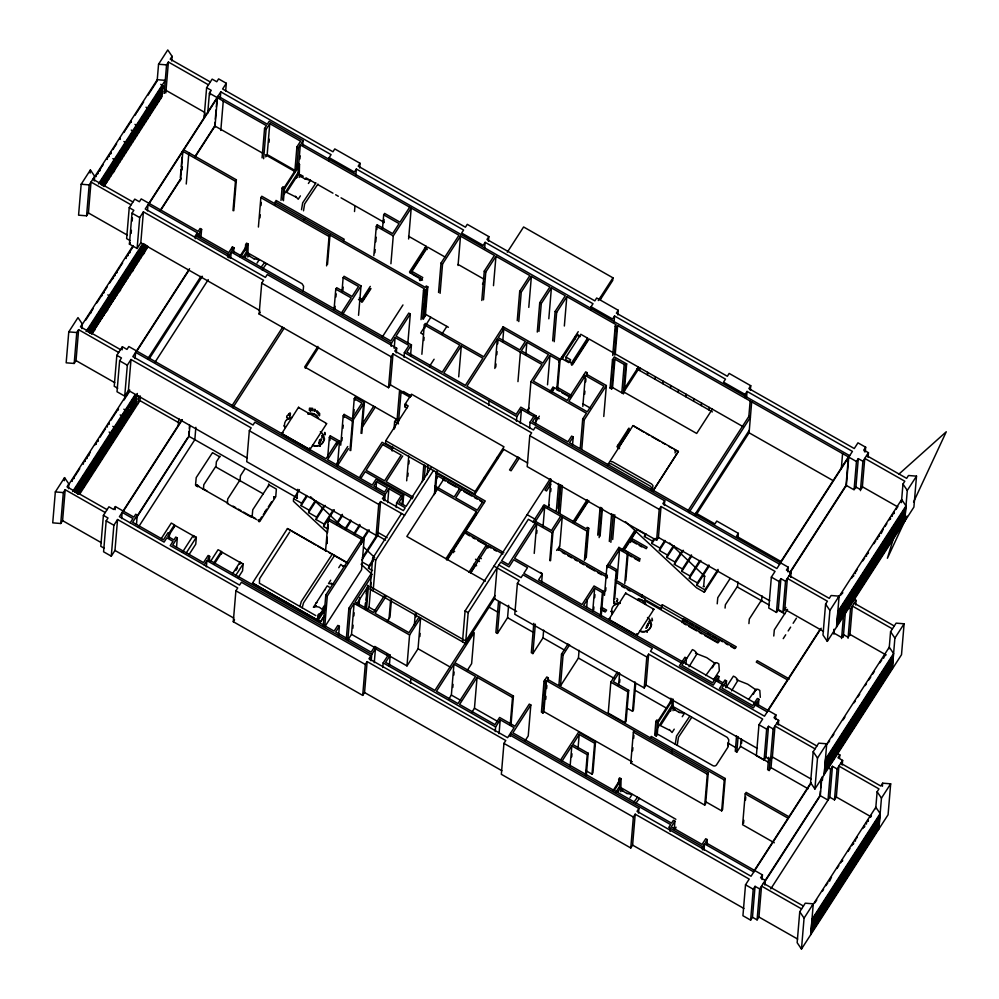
<?xml version="1.0" encoding="UTF-8"?>
<svg xmlns="http://www.w3.org/2000/svg" width="999" height="999" viewBox="0 0 999 999"><rect width="100%" height="100%" fill="white"/><g stroke="black" fill="none" stroke-linecap="round" stroke-linejoin="round"><path stroke-width="1.5" d="M309.865 410.514L310.602 409.378L313.112 409.827M310.152 414.235L310.552 413.598L310.939 414.248M638.086 600.012L637.712 599.363M301.523 209.69L302.685 202.809L315.971 182.917M303.484 210.814L304.633 203.921L317.932 184.028M675.262 744.218L676.523 736.076L689.809 716.183M677.222 745.329L678.471 737.187L691.758 717.294M68.481 488.648L68.869 484.003L64.548 477.634L55.332 491.92L52.735 522.852L60.739 523.501L62.587 520.641L65.185 489.722L105.232 512.524M81.918 328.609L82.305 323.963L77.984 317.595L68.769 331.88L66.171 362.812L74.188 363.461L76.024 360.602L78.621 329.682L118.681 352.485M94.318 180.956L94.705 176.323L90.385 169.955L81.169 184.241L78.571 215.172L86.576 215.821L88.424 212.962L91.021 182.03L131.081 204.832M60.739 523.501L63.337 492.582L65.185 489.722M64.286 480.731L64.548 477.634M74.188 363.461L76.773 332.542L78.621 329.682M86.576 215.821L89.173 184.89L94.705 176.323M90.122 173.052L90.385 169.955M96.241 176.561L96.354 175.275M72.24 481.393L72.353 480.107M98.077 173.714L98.189 172.415L96.965 174.326M74.088 478.533L74.201 477.247L72.964 479.145M99.925 170.854L100.037 169.568M91.209 312.774L91.321 311.488M92.82 332.305L93.794 320.716L91.958 323.576L91.196 332.592L146.478 246.878M105.22 184.665L106.194 173.064L104.358 175.924L103.484 186.239L162.562 93.519L103.596 184.952M107.293 159.428L107.405 158.129M83.304 464.248L83.404 462.962M94.555 330.744L95.642 317.857L97.477 314.997L96.503 326.598M107.068 181.806L108.042 170.217L109.878 167.357L108.903 178.946M109.141 156.568L109.241 155.282L108.017 157.18M85.14 461.388L85.252 460.102L84.028 462.013M110.976 153.709L111.089 152.422L109.865 154.321M86.988 458.529L87.1 457.242M98.352 323.738L99.326 312.138L101.174 309.29L100.2 320.879M110.752 176.099L111.726 164.498L113.561 161.638L112.587 173.239M88.824 455.681L88.936 454.383M102.273 295.642L102.373 294.343L96.853 302.922M102.035 318.019L103.009 306.431L104.858 303.571L103.884 315.172M104.108 292.782L104.221 291.496L102.984 293.394M114.323 171.666L115.409 158.779L117.258 155.931L116.284 167.52M105.719 312.312L106.693 300.711L108.541 297.852L107.455 310.739M118.119 164.66L119.093 153.072L120.941 150.212L119.967 161.813M120.192 139.423L120.305 138.137M96.204 444.243L96.304 442.957L95.08 444.867M98.039 441.396L98.152 440.097L96.928 442.008M109.403 306.593L110.377 294.992L112.225 292.145L111.251 303.733M121.803 158.953L122.777 147.352L124.625 144.493L123.651 156.094M113.324 278.496L113.436 277.21L109.753 282.917M113.087 300.886L114.061 289.285L115.909 286.426L114.935 298.027M115.172 275.637L115.272 274.35L114.048 276.248M125.487 153.234L126.461 141.646L128.309 138.786L127.335 150.374M117.008 272.777L117.12 271.491L115.884 273.389M131.244 122.278L131.356 120.991L125.824 129.558M116.783 295.167L117.757 283.566L119.593 280.707L118.619 292.307M129.171 147.527L130.145 135.926L131.993 133.067L131.019 144.668M107.255 427.097L107.368 425.811M109.103 424.25L109.203 422.952L107.979 424.862M120.355 290.734L121.441 277.859L123.277 275L122.303 286.588M132.867 141.808L133.829 130.207L135.677 127.348L134.703 138.948M136.476 524.4L137.263 515.122L135.714 514.248L133.878 517.107L115.385 506.58L113.549 509.44L108.928 506.805L103.397 515.372L100.799 546.303L104.271 548.276M337.462 465.834L339.535 441.096L330.294 435.826L329.37 437.262L337.075 441.645L326.024 458.791L128.821 346.541L126.985 349.4L122.365 346.765L116.833 355.332L114.236 386.263L117.707 388.236M200.961 237.088L201.611 229.358L200.075 228.484L198.227 231.343L141.221 198.901L139.385 201.748L134.765 199.126L129.233 207.692L126.636 238.611L130.107 240.597M124.151 283.741L125.125 272.14L126.96 269.28L125.986 280.881M126.224 258.491L126.324 257.205M136.551 136.089L137.525 124.5L139.361 121.641L138.386 133.242M128.059 255.632L128.172 254.345L126.948 256.256M103.397 515.372L108.017 518.006L106.169 520.866L103.584 551.785L111.276 556.168L114.972 550.461L117.557 519.53L237.725 587.936L235.889 590.796L233.291 621.715L362.699 695.379L364.548 692.532L367.145 661.6L505.794 740.534L503.946 743.381L501.348 774.312L630.769 847.976L632.604 845.117L635.202 814.197L749.213 879.083L745.516 884.802L742.931 915.721L750.624 920.116L752.472 917.257L755.069 886.325L759.69 888.96L757.092 919.879L752.472 917.257M116.833 355.332L121.453 357.967L119.618 360.826L117.02 391.745L124.725 396.128L128.409 390.422L131.006 359.49L251.174 427.897L249.325 430.756L246.728 461.675L376.136 535.339L377.984 532.492L380.582 501.56L404.607 515.247M778.308 609.565L782.929 612.2L785.526 581.281L780.906 578.646L778.308 609.565L776.46 612.424L768.768 608.041L771.353 577.122L775.049 571.403L661.038 506.505L658.441 537.437L656.605 540.284L527.185 466.62L529.782 435.701L531.63 432.842L392.982 353.921L390.384 384.84L388.536 387.699L259.128 314.036L261.726 283.117L263.561 280.257L143.394 211.85L140.809 242.769L137.113 248.489L129.42 244.106L132.018 213.187L133.854 210.327L129.233 207.692M131.119 233.404L131.381 230.307M132.155 221.029L132.417 217.944M129.907 252.772L130.02 251.486M127.835 278.022L128.809 266.421L130.644 263.574L129.67 275.162M140.235 130.382L141.209 118.781L143.044 115.921L142.07 127.522M122.103 349.862L122.365 346.765M118.307 409.965L118.419 408.666L114.735 414.385M131.518 272.302L132.492 260.714L134.341 257.854L133.254 270.741M143.918 124.663L144.892 113.062L146.728 110.215L145.754 121.803M135.202 266.596L136.176 254.995L138.024 252.135L137.05 263.736M147.602 118.943L148.576 107.355L150.412 104.495L149.438 116.096M111.276 556.168L113.874 525.249L117.557 519.53M115.122 509.677L115.385 506.58M124.725 396.128L127.323 365.209L131.006 359.49M137.113 248.489L139.71 217.57L143.394 211.85M125.337 422.202L126.423 409.328L128.272 406.468L127.947 410.327L75.125 492.245M138.886 260.876L139.86 249.288L141.708 246.428L140.734 258.017M151.286 113.237L152.26 101.636L154.108 98.776L153.784 102.647L100.961 184.553M127.185 419.355L127.835 411.613L76.236 491.62M153.134 110.377L153.671 103.933L102.073 183.941M129.021 416.496L129.57 410.052L127.098 408.641M142.57 255.17L143.119 248.726M143.544 243.569L143.219 247.427L145.067 244.58M154.97 107.517L155.407 102.36L152.934 100.961M157.13 81.244L158.554 64.236L167.77 49.95L172.09 56.319L171.703 60.951M121.653 518.581L122.165 512.387L132.954 518.531L130.195 522.814M135.09 358.541L135.614 352.347L385.189 494.418L384.665 500.599M147.49 210.889L148.002 204.708L197.303 232.767L197.04 235.864M130.869 413.636L131.406 407.192L136.938 398.626L76.636 493.244M131.955 400.749L131.518 405.906L137.15 396.041L129.783 407.467L130.107 403.608L135.639 395.03L134.553 407.917M144.306 253.596L144.855 247.153L146.079 245.242M156.818 104.658L157.243 99.513L162.775 90.934L102.472 185.564M157.792 93.069L157.355 98.214L162.987 88.362L155.619 99.788L155.944 95.929L161.476 87.35L160.502 98.951M132.717 410.776L133.791 397.889M146.254 249.45L146.578 245.579L90.072 333.204M158.654 101.811L159.628 90.21M137.375 393.469L74.613 491.908L74.838 489.323L76.673 486.463L76.136 492.907L129.57 410.052M160.739 84.378L163.212 85.789L163.099 87.075L100.449 184.216L100.674 181.643L102.51 178.784L101.973 185.227L155.407 102.36M138.786 395.766L138.137 403.496L135.464 403.271M164.223 92.72L166.571 64.885L168.406 62.025L208.466 84.828M79.67 494.143L139.972 400.636L140.359 396.004M165.809 92.957L168.406 62.025M180.344 177.422L180.994 169.693M181.256 166.596L182.03 157.318M182.293 154.233L182.555 151.136L235.464 181.256L232.992 210.627M180.394 180.682L182.867 151.311M182.093 169.98L182.355 166.895M186.251 184.016L188.711 154.645L189.635 153.209M178.184 426.298L178.833 418.569M204.158 117.07L206.618 87.687L212.15 79.121L216.771 81.743L218.606 78.884L226.311 83.279L225.662 91.009M169.218 538.174L169.605 533.541L168.069 532.667L163.461 539.81L132.655 522.265L137.263 515.122M195.205 238.724L195.467 235.627L197.303 232.767M207.717 113.274L209.403 93.182L211.239 90.322L206.618 87.687M210.065 94.843L210.314 91.746M174.238 526.972L174.425 524.837L171.291 523.064L161.301 538.548M199.375 236.863L199.763 232.218M176.536 547.202L177.31 537.924L175.774 537.05L173.926 539.91L167.77 536.401L169.605 533.541M189.061 431.531L188.674 436.163L296.216 497.39M189.323 428.434L189.573 425.349M214.635 126.935L215.022 122.303M215.285 119.206L216.059 109.927M216.321 106.843L217.108 97.565M189.885 425.524L188.973 436.338L135.951 518.568M214.947 127.11L217.407 97.74L149.238 203.459M220.267 98.027L220.791 91.846L331.094 154.633L329.146 157.655L328.883 160.752M195.866 427.31L194.83 439.672L138.436 527.122M220.804 130.444L223.264 101.074M195.529 485.114L196.216 477.597L212.462 452.709M198.214 485.477L197.502 486.563L196.328 485.901L196.416 484.915L199.038 486.413M197.502 486.563L197.565 485.914M193.856 537.524L193.956 536.213L175.175 525.524L169.43 534.44M182.392 552.31L193.207 535.539L196.328 537.312L195.754 544.193L189.098 554.507M203.371 489.473L203.821 484.677L215.534 466.795L263.237 493.843M227.56 257.143L227.809 254.046M229.096 258.017L229.358 254.92L231.194 252.06L391.421 343.269L391.158 346.366M233.778 210.739L236.376 179.82L183.479 149.7M230.682 258.254L231.194 252.06M232.168 250L232.417 246.903L233.966 247.777L233.579 252.422M206.381 566.808L206.905 560.626L371.74 654.457L371.228 660.639M215.909 467.245L216.371 461.8L219.992 456.181M209.278 560.976L209.665 556.343L208.129 555.456L203.521 562.612L172.702 545.067L177.31 537.924M245.142 250.699L245.654 244.593L246.591 243.144L248.152 244.031L247.864 257.043M221.041 553.608L221.216 551.485L218.082 549.7L210.602 561.313M246.578 253.122L247.215 245.479L248.152 244.031M240.759 562.849L221.978 552.16L221.403 554.195M262.088 157.854L264.56 128.484L266.396 125.624L209.403 93.182M263.636 158.729L266.096 129.358L269.78 123.651L300.587 141.184L296.915 146.89L294.83 171.641M258.404 227.048L260.864 197.665L261.788 196.241L424.425 288.811L423.501 290.247L421.041 319.618M259.965 217.882L260.227 214.797M261.014 205.519L261.263 202.422M265.709 156.855L267.183 154.57L269.78 123.651M239.972 481.468L240.447 475.799L244.68 469.243M269.018 142.32L269.268 139.223M239.822 564.298L239.997 562.175L243.132 563.96L242.557 570.829L238.399 577.285M274.825 204.945L276.011 200.424L344.205 239.248L343.281 240.672M252.073 517.307L252.759 509.79L269.006 484.89L276.373 489.085L275.786 496.153M281.006 200.399L282.03 188.174L282.967 186.726L284.54 187.612L283.441 200.712M282.705 199.763L283.604 189.061L284.54 187.612M252.51 583.041L320.604 621.803L252.51 583.041L287.462 528.571L348.351 563.236M258.017 520.329L259.141 521.653L259.902 519.905L259.141 521.653M268.481 486.65L268.706 483.916M296.628 169.53L298.451 147.777L300.299 144.917L458.978 235.24L441.009 263.099L438.549 292.482M297.939 173.476L300.299 144.917M299.513 164.385L298.576 165.846L297.015 164.947L297.939 163.499L299.513 164.385L299.213 177.41M299.912 158.953L300.175 155.856M302.66 145.28L303.059 140.634L269.156 121.341L267.32 124.201L218.019 96.129M274.113 498.426L274.875 496.69L274.176 497.777M286.925 415.784C286.925 417.082 291.745 408.691 290.072 415.984M303.147 291.171L303.571 286.176L302.098 283.778L246.503 252.135L242.932 257.243M287.462 528.571L315.472 544.855M283.029 432.704L281.73 433.603L298.614 407.142L298.951 408.029M299.425 489.66L293.619 498.663L293.394 501.236L327.247 532.704M297.065 497.889L297.789 489.298M283.079 434.365L309.902 449.637L309.64 447.852M326.586 265.859L329.058 236.476L329.982 235.052L327.51 264.435M299.9 606.555L301.273 601.573L332.405 554.02M302.148 607.829L303.521 602.847L334.653 555.294M334.078 309.228L335.764 289.136L336.688 287.7L352.098 296.466L358.541 286.476L343.144 277.697L344.056 276.273L361.014 285.914L358.541 315.297M334.877 309.353L335.127 306.256M335.914 296.978L336.176 293.881M327.684 457.367L329.37 437.262M341.97 291.621L343.144 277.697M329.907 440.472L330.294 435.826M342.894 290.185L343.156 287.1M317.495 619.692L317.832 615.759A21.279 6.856 32.8 0 1 320.554 613.386L325.549 605.644M355.844 175.2L356.356 169.018L463.586 230.057L461.638 233.079L483.204 245.354L485.152 242.332L592.994 303.721L591.046 306.743L590.784 309.827M325.537 551.186L328.134 520.254L329.046 518.831M326.661 543.394L327.185 537.212M327.572 532.567L328.221 524.837M328.484 521.753L328.746 518.656L364.173 538.823L361.576 569.755L324.725 626.897L327.322 595.966L364.173 538.823M354.508 211.538L354.932 206.543M326.973 543.568L327.235 540.471M359.652 167.944L360.04 163.299L334.777 148.926L332.942 151.773L222.627 88.986L226.311 83.279M336.813 444.742L337.075 441.645M323.189 626.023L325.786 595.092L362.637 537.949L362.25 542.582M340.721 445.204L343.194 415.834L344.118 414.398L351.823 418.793L361.95 403.072L354.245 398.688L355.169 397.265L364.41 402.522L361.813 433.441M341.908 440.684L342.17 437.599M342.944 428.321L343.206 425.224M343.856 417.495L344.118 414.398M370.279 286.388L361.838 299.488L361.626 302.073L370.067 288.973M349.975 450.474L352.435 421.091L364.41 402.522M352.56 418.793L354.245 398.688M350.761 450.586L353.359 419.667M353.871 412.724L354.133 409.627M354.907 400.349L355.169 397.265M338.599 635.551L339.373 626.273L337.837 625.386L334.153 631.106L207.829 559.203L209.665 556.343M373.838 255.644L376.311 226.273L377.222 224.837L392.632 233.616L399.088 223.614L383.678 214.835L384.603 213.411L400 222.178L409.677 207.18M374.887 252.672L375.149 249.575M375.799 241.845L376.186 237.213M376.835 229.483L377.222 224.837M361.026 433.329L363.499 403.946M346.291 639.173L348.888 608.254L371.004 573.963M354.121 603.408L350.437 609.128L347.839 640.047L351.523 634.34L354.121 603.408L409.578 634.977L406.98 665.908L386.688 654.357M382.505 228.759L383.678 214.835M383.816 222.69L384.078 219.593M352.834 628.271L353.097 625.174M353.871 615.896L354.133 612.812M361.326 544.018L361.713 539.373L328.134 520.254M358.741 605.032L359.116 600.486M359.053 605.207L359.677 597.627M390.921 263.748L393.256 235.914L411.213 208.054L408.616 238.986M365.135 605.993L365.397 602.959M366.158 593.868L366.408 590.834M365.347 609.29L365.859 603.234M366.109 600.199L366.87 591.096M365.659 609.465L367.694 585.214M376.024 487.874L376.548 481.693L387.325 487.824L384.565 492.12L373.776 485.976L376.548 481.693M366.558 608.391L368.456 585.651L356.368 604.407M401.536 513.486L372.652 558.279L370.055 589.198L465.571 643.568L494.867 598.126M366.983 610.364L369.031 607.192L371.104 582.454M362.699 695.379L365.297 664.46L367.145 661.6M376.136 535.339L378.733 504.42L380.582 501.56M388.536 387.699L391.133 356.78L392.982 353.921M373.139 590.946L375.749 560.002L433.554 470.367M474.887 494.168L475.112 491.57L503.983 446.815L411.551 394.193L405.094 404.195L408.179 405.944L385.764 440.709L385.539 443.306L474.887 494.168L503.771 449.388M394.193 348.376L395.104 337.55L408.966 345.442L404.37 352.585L403.971 357.23M370.429 660.526L370.829 655.893L241.408 582.23L239.573 585.077L170.242 545.616L173.014 541.333L166.845 537.824L164.086 542.107L119.405 516.683L182.005 419.605M383.878 500.487L384.265 495.854L254.857 422.19L253.009 425.037L132.842 356.643L189.56 268.694M396.266 352.847L396.665 348.201L267.257 274.538L265.409 277.397L145.242 208.991L220.791 91.846M374.263 662.662L375.437 648.751L387.762 655.756L383.154 662.899L382.754 667.544M387.699 502.622L388.873 488.711L402.734 496.603L402.085 504.333M392.145 451.036L392.532 446.403M393.968 429.395L394.617 421.665L396.453 418.806L398.002 419.68L397.739 422.777M394.88 427.972L395.142 424.875M397.028 420.616L399.488 391.233L410.277 397.377M398.564 421.491L401.036 392.12M411.75 273.963L411.975 271.391L427.634 247.103L444.842 256.905M407.842 343.356L410.302 313.986L408.766 313.099L390.796 340.959L232.118 250.637L233.966 247.777M396.203 507.504L396.591 502.859L401.198 495.716M406.943 407.942L404.882 406.768L405.094 404.195M410.527 355.719L411.438 344.892L396.029 336.126L410.302 313.986M389.048 618.593L390.609 600.037M391.408 600.149L389.972 617.157L387.4 621.166M420.079 280.657L420.292 278.084L409.503 271.94L426.086 246.229L408.541 236.239M389.31 666.033L390.222 655.207L374.812 646.44L371.128 652.16L335.689 631.98L339.373 626.273M402.872 504.445L403.658 495.167L375.924 479.383L372.24 485.102L327.56 459.665L339.535 441.096M426.086 246.229L425.874 248.801L410.127 273.227M406.668 480.794L408.741 456.043M407.842 476.261L408.104 473.176M408.878 463.898L409.14 460.801M422.739 308.916L423.126 304.283M423.776 296.553L424.038 293.456M422.714 318.956L425.05 291.121L427.809 286.838L426.273 285.964L425.349 287.387L275.087 201.86M423.501 319.068L425.974 289.698M424.425 317.645L426.885 288.261M421.865 354.27L424.325 324.887L425.249 323.464L483.791 356.793L503.146 326.785L560.139 359.24L557.542 390.159M425.349 316.208L427.809 286.838M423.826 340.472L424.088 337.375M424.862 328.109L425.124 325.012M422.415 481.655L423.838 464.647M424.213 479.433L425.374 465.522M440.084 293.356L442.557 263.973L460.514 236.114L494.405 255.407L484.278 271.129L481.805 300.499M414.348 624.887L415.259 614.073M427.197 474.65L427.972 465.372M415.796 617.282L416.059 614.185M410.489 683.328L410.876 678.683M406.98 665.908L418.044 648.763L420.629 617.832L409.578 634.977M419.867 636.513L420.129 633.416M434.39 494.617L436.288 471.303M435.314 493.194L437.125 471.54M458.054 265.497L460.514 236.114M458.703 376.86L461.301 345.941L482.879 358.216L465.372 385.364L443.806 373.089L461.301 345.941M484.64 248.514L485.152 242.332M483.479 299.837L485.814 272.003L495.954 256.293L529.845 275.587L519.705 291.296L517.245 320.679M488.449 241.258L488.836 236.613L467.27 224.338L465.422 227.198L358.204 166.159L360.04 163.299M448.863 698.95L451.361 695.067L453.958 664.148L475.524 676.423L458.017 703.571L436.451 691.296L453.958 664.148M452.797 687.462L453.059 684.365M453.833 675.087L454.095 671.99M465.721 533.603L465.934 531.031L485.277 501.023L435.814 472.864M462.487 641.82L465.097 610.876L550.262 478.808M493.481 285.664L495.954 256.293M435.027 488.036L476.373 511.575L476.161 514.148L446.603 559.989M465.571 643.568L468.169 612.649L500.736 562.15L509.053 566.883L513.661 559.74L527.522 567.632L523.838 573.351L681.256 662.949M488.711 405.457L489.098 400.824M484.415 479.383L484.64 476.81M494.842 368.469L497.315 339.098L541.995 364.523L530.931 381.668L528.334 412.587M495.766 367.045L496.028 363.948M496.803 354.67L497.065 351.586M497.714 343.856L497.977 340.759M502.884 329.882L503.146 326.785M502.722 341.458L503.758 329.096L525.324 341.371L519.805 349.937L498.239 337.662L503.758 329.096M471.965 712.1L474.463 708.229L477.06 677.297L512.499 697.477L510.164 725.299M487.912 548.189L488.124 545.604L502.934 554.033M497.315 459.39L497.539 456.805M497.052 567.857L494.455 598.788L516.633 611.413M518.781 321.553L521.253 292.17L531.381 276.461L549.875 286.988L539.735 302.697L537.275 332.08M517.957 381.63L520.417 352.247M497.44 633.416L500.037 602.484L498.489 601.61L495.891 632.542L497.44 633.416L507.567 617.694L508.616 605.332M516.433 421.241L516.833 416.608L521.428 409.465L533.753 416.483L530.069 422.19L529.557 428.384M528.783 307.38L531.381 276.461M525.836 354.62L526.873 342.245L548.439 354.52L542.907 363.099L521.341 350.824L526.873 342.245M520.267 423.376L521.428 409.465M495.229 731.555L495.616 726.922L500.224 719.779L514.085 727.672L510.402 733.391L510.139 736.475M499.05 733.691L500.224 719.779M493.968 566.108L519.23 580.494L517.395 583.341L514.797 614.273L644.205 687.936L646.041 685.077L648.638 654.158L762.649 719.043L758.965 724.762L756.368 755.681L764.073 760.077L765.908 757.217L768.506 726.285L773.126 728.92L770.529 759.839L765.908 757.217M538.936 331.406L541.283 303.571L551.411 287.862L565.272 295.754L555.144 311.463L552.672 340.846M535.576 423.663L536.226 415.934L520.816 407.155L516.208 414.298L466.908 386.238L497.315 339.098M510.951 725.424L513.424 696.041L454.882 662.724L474.225 632.717L471.628 663.636L467.42 670.167M548.813 318.781L551.411 287.862M547.514 384.777L549.974 355.407L559.228 360.664L556.88 388.499M534.228 553.396L536.688 524.025L514.585 558.304L542.307 574.1L541.658 581.83M536.7 533.416L536.962 530.319M554.22 341.72L556.68 312.35L566.82 296.628L616.121 324.687L615.197 326.124L612.724 355.494M542.869 509.29L543.131 506.206L586.875 531.106L584.415 560.489M552.934 389.485L553.146 386.9L549.825 392.045M533.803 623.326L531.331 652.709L532.867 653.583L543.006 637.861L543.656 630.132M542.981 527.185L544.667 507.08L534.527 522.789M532.867 653.583L535.339 624.2M477.06 677.297L459.565 704.445L494.992 724.612L499.6 717.469L515.009 726.248L529.283 704.095L530.831 704.969L528.234 735.901L524.962 740.958M548.613 506.905L550.961 479.083M564.348 326.011L566.82 296.628M550.711 491.558L550.973 488.474M562.025 356.805L561.813 359.378L577.934 334.378M562.724 357.954L562.949 355.382M571.578 365.135L587.325 340.709L587.549 338.137L580.769 334.278L566.021 357.13L565.809 359.702L570.429 362.337M549.762 560.626L552.097 532.792L562.225 517.082L559.765 546.453M550.549 560.739L553.021 531.368M556.318 511.288L558.653 483.466M558.166 508.441L560.114 485.239M548.076 680.918L548.326 677.834L546.79 676.96L544.03 681.243L541.433 712.162L542.969 713.036L543.893 711.613L546.49 680.694L708.254 772.764L705.656 803.696L704.732 805.119L630.781 763.024L633.378 732.105L634.303 730.669M558.478 512.524L560.814 484.69M542.744 706.093L542.994 703.009M543.643 695.279L543.906 692.182M544.692 682.904L544.942 679.807M542.969 713.036L545.566 682.117L546.49 680.694M560.014 513.399L562.362 485.564M574.712 339.385L574.924 336.8M545.716 699.362L545.978 696.266M546.628 688.536L546.89 685.439M558.254 550.137L559.39 546.141M572.552 444.705L573.201 436.975L571.653 436.101L567.969 441.808L532.542 421.64L536.226 415.934M583.616 377.784L583.866 374.7M568.069 643.968L561.525 654.095L558.928 685.014L560.476 685.901L578.433 658.041L579.083 650.312M582.817 406.493L585.414 375.574L603.896 386.101L587.312 411.813L568.831 401.286L585.414 375.574M584.64 394.243L584.902 391.146M585.689 381.868L585.938 378.783M580.244 448.326L582.704 418.956L586.401 413.236L530.931 381.668M560.476 685.901L563.074 654.969L569.605 644.842M587 375.811L587.25 372.714L585.714 371.84L567.295 400.412L533.391 381.118L549.974 355.407M581.78 449.213L584.253 419.83L606.356 385.539L586.338 374.138L587.25 372.714M600.724 296.803L600.499 299.375L612.737 280.407L612.949 277.834L523.601 226.973L507.33 252.185M585.339 559.053L587.799 529.682M586.251 557.629L588.723 528.246L587.187 527.372L586.263 528.808L544.043 504.77L532.991 521.915M570.142 765.996L571.828 745.891L587.237 754.67L585.551 774.762M571.715 756.842L571.977 753.745M586.65 607.429L587.3 599.7M603.771 416.471L606.356 385.539M578.034 748.376L579.208 734.465L594.605 743.231L592.007 774.163L585.589 770.504M614.048 322.178L614.56 315.996L725.486 379.133L723.538 382.155L745.104 394.43L744.842 397.527M597.739 535.202L600.074 507.367M612.562 387.525L611.638 388.948L610.102 388.074L612.474 359.727L614.323 356.868L626.648 363.886L624.263 392.232L623.339 393.668L612.562 387.525L614.934 359.178L625.724 365.322L623.339 393.668M614.685 341.695L614.947 338.611M615.596 330.881L615.859 327.784M598.663 533.778L598.925 530.681M599.7 521.403L599.962 518.319M600.611 510.576L600.874 507.492M611.65 379.183L611.9 376.198M612.649 367.257L612.899 364.273M592.719 611.463L594.667 588.274L602.372 592.657L600.424 615.846M614.397 354.832L616.733 326.998L617.657 325.574L856.455 461.501L854.108 489.323M599.15 537.624L601.623 508.254M611.638 388.948L614.023 360.602L614.934 359.178M617.857 314.922L618.244 310.277L596.678 298.002L594.842 300.861L487 239.473L488.836 236.613M593.643 610.039L593.893 606.942M594.68 597.664L594.942 594.58M600.074 536.201L602.409 508.366M615.184 354.945L617.657 325.574M586.213 776.435L588.161 753.234L572.752 744.467L579.208 734.465M601.211 615.971L603.296 591.233L594.043 585.963L582.067 604.545L538.623 579.807L542.307 574.1M604.482 595.342L606.942 565.971L618.918 547.39L628.159 552.659L625.824 580.481M609.315 541.458L611.65 513.623M621.803 392.782L624.188 364.435M605.656 590.821L605.918 587.724M606.693 578.458L606.955 575.362M607.604 567.632L607.867 564.535M617.882 445.242L617.669 447.814L628.721 430.669L628.933 428.096L616.957 446.665L619.605 448.176M610.864 542.332L613.199 514.51M619.205 448.688L619.43 446.116L629.557 430.407M560.614 760.014L578.583 732.167L595.529 741.807L592.931 772.726L592.007 774.163M612.699 539.485L614.785 514.735M652.709 608.94L653.908 609.278L637.062 635.401L608.891 619.368L610.189 618.468M627.797 432.105L628.021 429.52M613.723 600.611L616.183 571.228L617.107 569.805L609.402 565.409L619.542 549.7L627.247 554.083L624.775 583.466M618.656 550.486L618.918 547.39M614.647 599.175L617.107 569.805M617.07 579.083L619.542 549.7M617.357 672.027L610.826 682.155L608.229 713.086L625.174 722.727L626.098 721.303L628.696 690.371L613.286 681.605L618.93 672.851M653.396 490.472L678.383 451.436L632.991 425.599L643.643 432.005M639.71 370.529L639.922 367.944M608.891 619.368L625.761 592.907L626.098 593.793M618.568 685.526L619.605 673.151M630.581 542.494L630.794 539.91L646.203 548.688L647.127 547.252L631.718 538.486L636.563 530.981M619.617 682.542L619.88 679.457M631.718 538.486L631.505 541.058L636.638 543.98M647.414 374.912L647.627 372.327M618.194 783.84L619.517 777.809L621.078 778.708L620.791 791.72M619.505 787.786L620.142 780.157L621.078 778.708M625.174 722.727L627.772 691.808L628.696 690.371M630.794 539.91L624.35 549.912L639.76 558.678L639.535 561.263L634.402 558.341M655.119 379.295L655.332 376.71M637.062 635.401L636.8 633.616M627.409 708.378L632.554 711.3L635.014 681.917M635.676 683.591L633.466 709.864L632.554 711.3M662.824 383.678L663.036 381.106M632.617 750.773L632.879 747.677M633.653 738.411L633.915 735.314M630.769 847.976L633.366 817.045L635.202 814.197M644.205 687.936L646.803 657.005L648.638 654.158M656.605 540.284L659.203 509.365L661.038 506.505M670.516 388.062L670.741 385.489M638.498 813.111L638.885 808.478L509.478 734.814L507.629 737.674L368.981 658.741L370.829 655.893M664.335 505.432L664.722 500.799L535.314 427.135L533.478 429.982L394.817 351.061L396.665 348.201M678.221 392.445L678.446 389.872M646.278 600.249L661.176 608.728L662.312 604.72L736.263 646.815L735.339 648.251L683.254 618.593L682.117 622.602M661.176 608.728L662.312 604.72M675.087 452.997L675.287 450.549M655.868 721.44L654.72 735.189L656.281 736.076L657.217 734.627L658.366 720.878L656.805 719.992L655.868 721.44L657.429 722.339L656.281 736.076M655.644 733.741L655.906 730.681M685.926 396.828L686.138 394.255M693.631 401.223L693.843 398.638M670.454 702.796L670.841 698.214M671.765 706.743L672.414 699.113M673.214 699.188L673.051 710.676M671.94 753.383L672.202 750.299L671.278 751.723M701.335 405.606L701.548 403.022M670.054 831.418L670.317 828.321M685.963 664.298L686.475 658.116L684.939 657.23L679.407 665.809L713.298 685.102L718.83 676.523L717.294 675.649L712.687 682.792L681.867 665.259L686.475 658.116M709.04 409.99L709.253 407.405M674.275 828.908L674.924 821.178L673.388 820.304L671.54 823.164L512.862 732.829L530.831 704.969M703.671 586.438L704.545 576.123L669.655 543.056M717.22 603.821L717.781 597.677L730.157 578.483M704.732 805.119L707.329 774.2L708.254 772.764M702.409 849.837L702.672 846.74L704.52 843.88L753.808 871.94M703.995 850.062L704.52 843.88M718.443 681.168L718.83 676.523M725.062 608.091L725.386 604.757L737.112 586.875L769.093 604.982M706.892 844.23L707.28 839.597L705.744 838.723L702.047 844.43L671.241 826.897L674.924 821.178M746.54 397.602L747.052 391.408L852.434 451.398L776.885 568.543L662.886 503.646L664.722 500.799M737.949 537.986L738.336 533.341L716.77 521.066L714.934 523.926L695.991 513.149M750.349 390.334L750.736 385.701L729.17 373.426L727.334 376.273L616.408 313.137L618.244 310.277M726.011 687.1L726.535 680.918L724.987 680.032L723.151 682.891L716.982 679.382M688.249 510.427L748.85 416.446L750.149 400.986M696.066 515.009L749.088 432.792L751.685 401.86M737.474 587.337L737.936 581.88M705.544 801.673L721.678 810.863L724.275 779.944L725.199 778.508L651.248 736.413L650.324 737.849M725.199 778.508L722.602 809.44L721.678 810.863M728.234 746.053L728.758 739.809L727.284 737.412L671.69 705.756L657.792 727.722M736.575 735.764L735.276 751.223L736.812 752.097L740.496 746.39L741.146 738.661M736.812 752.097L738.111 736.638M748.925 623.601L749.312 619.018L761.238 600.511M741.545 743.418L741.807 740.321M788.973 816.77L746.141 792.382L745.229 793.818L742.632 824.737L774.325 842.781M761.55 601.56L762.025 595.879M743.543 823.313L743.805 820.216M745.491 800.112L745.754 797.027M756.78 705.282L757.042 702.185M758.366 705.519L758.89 699.325L757.342 698.451L752.734 705.594L721.927 688.061L726.535 680.918M773.763 636.013L774.325 629.87L787.524 609.39M750.624 920.116L753.221 889.185L755.069 886.325M764.073 760.077L766.67 729.145L768.506 726.285M776.46 612.424L779.058 581.505L780.906 578.646M768.668 757.267L767.632 769.642L769.168 770.516L771.016 767.657L771.927 756.83M769.168 770.516L770.204 758.141M757.092 919.879L758.94 917.032L761.538 886.101L801.585 908.903M762.05 879.545L762.437 874.899L705.431 842.457L707.28 839.597M770.529 759.839L772.377 756.992L774.974 726.061L815.022 748.863M775.486 719.505L775.873 714.859L583.616 605.419L594.667 588.274M787.886 571.853L788.273 567.22L569.505 442.694L573.201 436.975M764.822 885.027L765.222 880.394L760.601 877.759L762.437 874.899M778.271 724.987L778.658 720.354L774.038 717.719L775.873 714.859M790.659 577.347L791.058 572.702L786.438 570.079L788.273 567.22M810.676 934.764L813.273 903.845L805.269 903.183L799.749 911.762L797.152 942.681L801.473 949.05L888.074 814.759L890.671 783.828L882.654 783.179L880.818 786.038L840.758 763.236M824.125 774.725L826.722 743.805L818.705 743.144L813.186 751.723L810.589 782.642L814.909 789.01L901.51 654.72L904.107 623.788L896.103 623.139L890.571 631.718L889.147 648.726M823.488 631.38L784.777 609.34L787.374 578.421L827.422 601.223L825.586 604.083L822.989 635.002L827.309 641.37L913.91 507.08L916.508 476.148L908.491 475.499L906.655 478.359L866.595 455.556M841.283 469.068L842.582 453.608M801.473 949.05L804.07 918.131L813.273 903.845M814.909 789.01L817.507 758.091L826.722 743.805M827.309 641.37L829.907 610.439L839.11 596.153L831.106 595.504L829.27 598.364L789.21 575.561M759.69 888.96L820.004 795.541L820.391 790.908M820.654 787.811L821.428 778.533M833.703 632.417L833.965 629.32M845.941 486.301L848.413 456.918L780.231 562.637M821.865 777.16L820.316 795.716L764.747 881.88M833.878 634.128L834.265 629.495M846.278 486.488L848.75 457.117M822.402 780.381L822.664 777.284M836.513 627.085L839.11 596.153M812.637 930.618L813.71 917.731M826.073 770.579L827.147 757.692M838.473 622.939L839.547 610.052M814.472 927.759L815.559 914.872M827.909 767.719L828.995 754.832M840.309 620.079L841.395 607.192M842.494 593.543L842.607 592.257L840.758 595.117M816.32 924.899L817.394 912.025M829.757 764.859L830.843 751.972M842.157 617.22L843.231 604.333M832.454 766.32L829.857 797.252L834.477 799.874L837.075 768.955L832.454 766.32L830.619 769.18L828.021 800.099L820.004 795.541M841.583 638.523L843.531 615.322M818.156 922.052L819.242 909.165M831.593 762L832.679 749.125M843.993 614.36L845.079 601.473M843.293 637.212L845.379 612.474M855.831 488.012L858.291 458.641L862.911 461.276L860.451 490.646M820.004 919.192L821.078 906.305M833.441 759.153L834.527 746.265M845.841 611.5L846.915 598.626M821.84 916.333L822.926 903.446M835.289 756.293L836.363 743.406M847.676 608.653L848.763 595.766M823.688 913.473L824.774 900.586M837.125 753.433L838.211 740.546M849.525 605.794L850.611 592.907M848.051 638.286L850.511 608.915L856.043 600.337L853.733 599.025M825.524 910.613L826.61 897.726M838.973 750.574L840.047 737.687M851.36 602.934L852.447 590.047M853.546 576.398L853.658 575.112L851.81 577.971M864.485 451.735L864.747 448.638M834.477 799.874L836.325 797.015L838.923 766.096L878.97 788.898L877.134 791.757L875.698 808.765M839.56 757.991L839.822 754.894L837.262 753.433M849.887 635.439L852.359 606.056L892.419 628.858M862.287 487.787L864.759 458.416L904.807 481.218L902.971 484.078L901.41 502.622M865.271 451.848L865.658 447.215L857.954 442.832L854.27 448.539L748.9 388.561L750.736 385.701M827.372 907.754L828.458 894.879M829.557 881.23L831.505 877.085M840.808 747.714L841.895 734.839M853.208 600.074L854.295 587.187M855.394 573.538L855.494 572.252M829.22 904.907L830.294 892.02M842.656 744.867L843.73 731.98M855.057 597.215L856.131 584.328M842.219 765.022L842.607 760.389L837.986 757.754L839.822 754.894M855.656 604.982L856.043 600.337M868.056 457.342L868.443 452.697L863.823 450.062L865.658 447.215M831.056 902.047L832.142 889.16M844.492 742.007L845.579 729.12M856.892 594.355L857.979 581.48M832.904 899.187L833.978 886.3M846.34 739.148L847.414 726.261M858.74 591.508L859.814 578.621M834.739 896.328L835.826 883.441M848.176 736.288L849.262 723.401M860.576 588.648L861.662 575.761M836.588 893.468L837.661 880.594M850.024 733.428L851.111 720.554M862.424 585.789L863.498 572.902M838.423 890.621L839.51 877.734M851.872 730.581L852.946 717.694M864.26 582.929L865.346 570.042M866.445 556.393L866.558 555.107M840.271 887.761L841.358 874.874M842.457 861.225L842.557 859.939L840.721 862.799M853.708 727.722L854.794 714.834M866.108 580.069L867.194 567.195M868.293 553.546L868.393 552.247L867.169 554.158M842.107 884.902L843.193 872.015M855.556 724.862L856.63 711.975M867.944 577.222L869.03 564.335M843.955 882.042L845.042 869.155M857.392 722.002L858.478 709.115M869.792 574.363L870.878 561.475M845.803 879.182L846.877 866.308M859.24 719.143L860.314 706.268M871.64 571.503L872.714 558.616M847.639 876.335L848.725 863.448M861.076 716.295L862.162 703.408M873.476 568.643L874.562 555.756M849.487 873.476L850.561 860.589M862.924 713.436L863.998 700.549M875.324 565.784L876.398 552.909M877.497 539.26L877.609 537.962M851.323 870.616L852.409 857.729M853.508 844.08L853.621 842.794L851.772 845.654M864.759 710.576L865.846 697.689M877.159 562.937L878.246 550.049M879.345 536.401L879.457 535.114L878.221 537.012M855.344 841.22L855.456 839.934M881.18 533.541L883.141 529.395M853.171 867.756L854.245 854.869M866.608 707.717L867.694 694.829M879.008 560.077L880.082 547.19M855.007 864.897L856.093 852.01M868.443 704.857L869.53 691.97M880.843 557.217L881.93 544.33M856.855 862.037L857.929 849.162M870.291 701.997L871.378 689.123M882.691 554.358L883.778 541.47M858.69 859.19L859.777 846.303M872.139 699.15L873.213 686.263M884.527 551.498L885.614 538.623M860.539 856.33L861.625 843.443M873.975 696.291L875.062 683.403M886.375 548.651L887.462 535.764M862.374 853.471L863.461 840.584M864.56 826.935L864.672 825.649L862.824 828.508M875.823 693.431L876.897 680.544M888.223 545.791L889.297 532.904M890.396 519.255L890.509 517.969L889.285 519.867M866.408 824.075L866.508 822.789M892.244 516.396L892.344 515.109M864.222 850.611L865.309 837.724M877.659 690.571L878.745 677.684M890.059 542.932L891.145 530.044M866.071 847.751L867.144 834.877M868.243 821.228L868.356 819.929L867.132 821.84M879.507 687.712L880.581 674.837M891.907 540.072L892.981 527.185M894.08 513.536L894.192 512.25L892.969 514.16M867.906 844.904L868.993 832.017M881.343 684.864L882.429 671.977M883.528 658.329L885.476 654.183L885.376 655.469M893.743 537.212L894.829 524.325M869.754 842.045L870.828 829.158M883.191 682.005L884.277 669.118M895.591 534.353L896.665 521.478M871.59 839.185L872.676 826.298M885.027 679.145L886.113 666.258M897.427 531.505L898.513 518.618M873.438 836.325L874.512 823.438M886.875 676.286L887.961 663.398M899.275 528.646L900.349 515.759M875.274 833.466L876.36 820.591M888.723 673.426L889.797 660.551M901.11 525.786L902.197 512.899M877.122 830.619L878.208 817.731M890.559 670.579L891.645 657.692M902.959 522.927L904.045 510.039M878.858 829.045L881.455 798.126L890.671 783.828M882.404 786.275L882.654 783.179M892.294 669.005L894.892 638.086L904.107 623.788M904.694 521.366L907.292 490.434L916.508 476.148M651.286 490.309L651.585 487.699L650.224 486.063L611.101 463.786L609.602 463.798M652.622 488.224L652.934 485.614L651.573 483.978L612.449 461.7L610.951 461.713M617.22 601.748L617.682 599.388L616.883 598.438M245.055 257.467L247.402 253.159L249.725 255.994M296.416 177.834L296.603 176.873L296.94 177.647M617.994 792.145L620.329 787.836L622.664 790.659M670.254 711.101L670.441 710.139L670.779 710.926M325.349 434.54L324.812 432.367M652.509 620.304L651.96 618.131M327.572 528.783L323.564 526.51L324.088 524.1L316.071 519.542L316.596 517.145L308.591 512.587L309.116 510.177L301.099 505.619L301.623 503.221L306.606 495.504M372.49 570.554L368.481 568.281L369.006 565.871L373.151 559.452M361.825 560.027L377.585 535.601L378.109 533.204L362.35 557.629M625.549 521.765L696.615 587.849L704.32 592.232L704.844 589.835L696.84 585.277L697.364 582.879L689.347 578.309L689.872 575.911L681.867 571.353L682.392 568.955L674.375 564.385L674.899 561.987L666.895 557.43L667.419 555.032L659.402 550.461L659.927 548.064L651.922 543.506L652.447 541.108L644.43 536.538L644.954 534.14L636.95 529.582M289.635 416.096L289.048 414.373M616.783 601.86L616.883 600.524M324.663 590.309L324.75 589.76M249.45 256.418L249.088 255.482M300.799 176.773L298.763 173.526L286.613 192.37L295.841 197.003M622.377 791.096L622.015 790.147M674.637 710.052L672.589 706.793L660.451 725.636L669.667 730.269M645.854 628.359L647.914 623.326M343.194 566.495L340.884 564.385L338.761 567.669M283.966 194.455L298.002 172.69M893.768 537.425L887.399 558.266L907.03 516.096M319.68 439.66L318.793 443.281M319.855 441.533L320.529 439.897M647.015 627.297L648.676 623.726M320.342 442.107L321.728 439.223M646.603 627.772L648.126 624.575M316.296 605.831L313.486 607.192L327.247 585.851L329.27 587.112M913.561 502.035L946.265 431.768L899 474.05M319.543 415.834L319.68 413.561L316.945 410.701M320.979 438.811L319.318 443.394M253.921 258.691L259.141 259.84L257.043 263.099M305.282 179.058L310.502 180.207L308.404 183.466M626.848 793.368L632.067 794.517L629.969 797.776M679.108 712.324L684.34 713.473L682.242 716.733M172.09 56.319L170.255 59.178L210.302 81.968M94.131 177.585L157.255 79.695L165.272 80.345L98.476 183.916M98.801 171.466L101.261 167.657M101.873 166.708L103.109 164.798M112.937 149.563L114.161 147.652M114.773 146.703L116.621 143.844M123.988 132.417L125.212 130.507M135.04 115.272L136.276 113.374M136.888 112.412L138.112 110.514M138.724 109.565L143.644 101.935M147.939 95.267L149.163 93.369M149.788 92.42L156.543 81.943M100.562 182.929L163.212 85.789M103.996 186.576L162.338 96.091M164.186 93.232L166.021 90.372L204.745 112.412M204.246 116.034L205.469 114.123M129.42 244.106L130.332 242.682M82.305 323.963L80.469 326.823L120.517 349.625M81.743 325.224L133.079 245.617M85.789 320.067L93.169 308.629M104.833 290.534L107.293 286.725M117.732 270.542L120.192 266.733M120.804 265.771L122.64 262.912M128.784 253.396L133.092 246.728M160.015 210.739L180.22 179.42M195.367 155.931L214.723 125.911M160.327 210.914L181.368 178.284M194.83 157.405L215.035 126.086L262.737 153.234M86.076 331.556L142.72 243.719M88.162 330.569L143.444 244.855M144.555 244.243L88.049 331.868L88.274 329.283L90.11 326.423L89.573 332.867L143.007 250.012M88.561 332.205L141.383 250.287M89.685 331.581L141.271 251.573M91.708 332.929L147.59 246.254M91.596 334.215L148.102 246.591M201.611 229.358L197.927 235.077L228.734 252.622L232.417 246.903M235.464 181.256L236.376 179.82M136.838 351.099L189.023 270.18M147.927 358.566L200.949 276.336M149.388 358.529L202.41 276.298M68.869 484.003L67.02 486.863L107.08 509.665M68.294 485.264L129.745 389.997M74.813 476.298L79.72 468.668M85.864 459.153L90.16 452.485M99.987 437.25L101.224 435.339M101.836 434.39L105.519 428.671M111.051 420.104L112.275 418.194M112.887 417.245L114.123 415.334M123.951 400.099L125.175 398.189M125.787 397.24L129.47 391.533M155.245 361.863L208.267 279.633M72.64 491.595L135.202 394.593M74.725 490.609L136.751 394.418M303.059 140.634L301.211 143.494L849.662 455.681M77.76 492.632L136.726 401.198L77.647 493.918L78.521 483.616L80.357 480.756L79.283 493.643L81.119 490.784L82.205 477.897L84.041 475.037L82.967 487.924L84.803 485.064L85.889 472.177L87.725 469.33L86.651 482.205L88.486 479.358L89.573 466.471L91.409 463.611L90.335 476.498L92.17 473.638L93.257 460.751L95.105 457.892L94.018 470.779L95.867 467.919L96.94 455.044L98.789 452.185L97.702 465.072L99.55 462.212L100.624 449.325L102.472 446.466L101.386 459.353L103.234 456.493L104.308 443.606L106.156 440.746L105.07 453.633L106.918 450.774L107.992 437.899L109.84 435.04L108.754 447.927L110.602 445.067L111.688 432.18L113.524 429.32L112.437 442.207L114.286 439.348L115.372 426.461L117.208 423.613L116.134 436.488L117.969 433.641L119.056 420.754L120.891 417.894L119.818 430.781L121.653 427.922L122.74 415.035L124.575 412.175L123.501 425.062L136.501 403.771L78.159 494.255M239.723 256.593L246.328 246.341L247.103 246.79L241.333 255.756M283.641 188.474L297.677 166.708L298.464 167.158L284.428 188.923M300.387 195.879L298.226 199.238L295.442 196.241M260.901 267.47L264.61 262.55M262.05 269.842L266.571 263.674M303.646 220.067L304.57 218.631M123.401 511.138L182.317 419.78M259.128 314.036L260.352 312.125M356.356 169.018L354.408 172.04L329.146 157.655M136.488 517.095L187.824 437.475M232.155 405.507L282.655 327.197M232.854 407.679L284.203 328.072M196.328 485.901L197.04 484.815M168.594 533.878L174.425 524.837M317.944 346.391L304.67 366.97L397.115 419.58M186.351 552.797L196.328 537.312M305.282 368.256L318.556 347.689M341.508 312.899L351.173 297.902L335.764 289.136M343.044 313.773L361.014 285.914M239.673 480.432L227.735 498.938L227.347 503.521L250.924 516.945M370.979 288.586L362.45 301.798L358.491 299.538M284.078 425.574L284.066 426.311M288.274 419.068L289.186 419.093M204.133 564.91L206.905 560.626M213.724 563.099L221.216 551.485M214.623 563.561L221.978 552.16M259.216 520.666L261.701 516.833M264.997 511.713L266.646 509.153M263.249 514.697L265.771 510.789M268.294 506.893L271.653 501.685M260.002 521.116L275.687 496.803M382.068 337.35L402.959 304.957M420.292 278.084L419.368 279.508L420.916 280.382L422.752 277.522L411.975 271.391M309.902 449.637L326.76 423.514L325.562 423.176M232.517 573.788L239.997 562.175M235.814 570.516L237.412 568.031M235.639 575.561L243.132 563.96M391.421 343.269L395.104 337.55M301.099 505.619L306.905 496.628M289.685 532.042L259.59 578.708L259.415 583.204L315.784 615.596M411.438 344.892L406.83 352.035L442.257 372.202L459.765 345.067L424.325 324.887M233.291 621.715L234.515 619.817M430.819 317.27L420.691 332.992L423.401 334.528M347.727 446.516L336.838 463.399L338.386 464.273L348.439 448.688M361.963 424.438L373.688 406.256M361.838 427.909L375.237 407.13M309.116 510.177L314.922 501.186M308.591 512.587L316.046 501.011M316.596 517.145L324.063 505.569M316.071 519.542L325.199 505.407M441.77 334.253L446.84 326.398M324.088 524.1L333.204 509.965M323.564 526.51L334.34 509.79M429.283 366.695L434.09 359.24M482.492 284.191L483.866 282.043M404.882 406.768L406.468 404.32M397.078 421.116L398.002 419.68M336.551 523.351L342.357 514.348M336.85 524.475L342.657 515.472M344.867 529.033L350.674 520.029M346.004 528.858L350.974 521.141M402.709 455.969L386.126 481.693L413.236 497.127M354.008 533.416L359.815 524.425M354.308 534.54L360.115 525.536M384.265 495.854L382.417 498.701L403.371 510.626L405.219 507.779L396.591 502.859M385.189 494.418L388.873 488.711M330.694 580.194L328.509 583.566L333.691 584.178M362.325 539.098L368.132 530.094M363.461 538.923L369.268 529.92M324.4 605.569L322.028 609.253L319.318 607.23L315.834 606.455M319.992 615.821L325.362 607.454M324.95 609.84L318.306 620.154L318.631 616.221L321.203 613.898L320.567 613.386M320.629 621.478L323.951 616.321M320.604 621.803L323.926 616.645M403.658 495.167L399.051 502.31L406.131 506.343L431.181 467.507M368.481 568.281L373.451 560.564M371.628 576.261L355.045 601.985L373.526 612.512L384.303 595.791M435.776 479.82L438.149 476.148L459.715 488.424L454.183 496.99L434.84 485.976M444.605 477.872L406.843 536.451L485.427 581.181M385.851 596.665L375.062 613.386L408.966 632.679L418.906 617.245M559.228 360.664L560.139 359.24M527.36 410.552L528.971 408.054M558.628 362.075L578.234 331.656M598.301 300.549L612.949 277.834M371.74 654.457L375.437 648.751M551.273 392.058L553.846 388.049M552.172 391.683L554.682 387.787L570.704 396.903M587.549 338.137L570.966 363.848L572.502 364.722L589.085 339.011L742.794 426.498M445.966 558.716L476.373 511.575M535.239 422.502L539.335 416.158M447.515 559.602L465.01 532.455L486.588 544.73L468.968 572.277M390.222 655.207L385.614 662.349L434.915 690.409L465.309 643.269M517.994 456.818L509.552 469.917L511.088 470.791L519.542 457.704M614.56 315.996L612.612 319.018L591.046 306.743M470.616 572.752L488.124 545.604M470.517 573.151L474.737 566.608M610.102 388.074L611.013 386.65M550.899 480.919L544.992 490.084L546.528 490.971L550.749 484.415M625.724 365.322L626.648 363.886M535.152 523.151L508.429 564.572L501.648 560.714L528.371 519.293L552.097 532.792M547.552 507.667L549.238 505.044M623.551 390.085L638.386 367.07L638.174 369.642L624.15 391.383M495.092 595.554L465.784 640.996L370.279 586.6M466.233 641.845L471.765 633.266M560.689 516.196L551.473 530.481L535.452 521.366M607.355 465.359L632.991 425.599M572.589 522.402L587.287 499.612M574 522.452L587.887 500.924M556.63 550.424L557.542 549L607.529 577.447M574.125 523.276L588.823 500.487M586.875 531.106L588.723 528.246M512.499 697.477L513.424 696.041M652.747 491.208L678.383 451.436M712.337 409.165L696.678 433.454L624.263 392.232M621.89 550.461L634.952 530.207M623.301 550.511L635.551 531.518M602.372 592.657L603.296 591.233M627.247 554.083L628.159 552.659M548.326 677.834L547.415 679.258L724.275 779.944M644.43 536.538L646.078 533.99M745.104 394.43L747.052 391.408M639.76 558.678L638.836 560.114L628.408 554.17M652.447 541.108L654.095 538.548M651.922 543.506L655.219 538.386M659.927 548.064L664.872 540.397M659.402 550.461L665.172 541.52M688.948 512.599L750.386 417.32L748.85 416.446M667.419 555.032L673.189 546.078M666.895 557.43L674.313 545.929M694.605 515.047L749.312 430.207M674.899 561.987L682.317 550.486M674.375 564.385L683.441 550.324M682.392 568.955L691.458 554.895M681.867 571.353L691.758 556.018M562.162 760.901L571.828 745.891M689.872 575.911L699.762 560.576M689.347 578.309L700.886 560.414M697.364 582.879L708.903 564.972M587.237 754.67L588.161 753.234M594.605 743.231L595.529 741.807M696.84 585.277L709.203 566.096M738.336 533.341L736.5 536.201L781.081 561.575M704.844 589.835L718.031 569.38M704.32 592.232L718.331 570.504M685.764 659.964L692.432 649.612L694.143 650.461A6.431 2.073 32.8 0 1 696.877 653.983L688.985 666.783M630.781 763.024L631.705 761.6M612.649 791.258L619.255 781.018L620.042 781.468L614.26 790.434M657.429 722.339L658.366 720.878M615.859 791.92L619.43 786.8L675.886 819.292M712.337 667.807L714.685 663.598A6.431 2.073 32.8 0 1 717.132 662.874L718.843 663.885L719.33 670.829L713.486 679.869M674.225 729.158L672.065 732.504L669.28 729.507M633.841 802.147L637.549 797.227M715.234 678.358L716.895 675.774M635.789 803.258L639.497 798.338M856.455 461.501L858.291 458.641M789.635 572.714L846.028 485.264L854.07 489.847L855.906 486.988L860.539 489.622L862.374 486.763L897.09 506.518M789.972 572.902L846.365 485.464M638.885 808.478L637.05 811.338L751.048 876.235L811.126 783.066M785.526 581.281L791.058 572.702M862.911 461.276L868.443 452.697M722.227 684.327L719.467 688.611L753.358 707.904L758.89 699.325M725.886 687.774L733.391 676.148L735.102 676.985A6.431 2.073 32.8 0 1 737.836 680.506L731.543 690.846M782.929 612.2L786.001 607.442M783.228 638.636L785.701 634.802M788.174 630.956L790.646 627.122M793.131 623.276L796.428 618.169M753.308 694.33L755.644 690.122A6.431 2.073 32.8 0 1 758.091 689.397L759.814 690.409L760.289 697.352M838.261 597.852L901.672 499.537L905.993 505.894L837.811 611.613M856.118 571.303L857.342 569.393M862.874 560.826L864.709 557.966M873.925 543.681L875.761 540.821M884.977 526.535L886.825 523.676M896.041 509.39L897.876 506.53M767.831 710.289L820.054 629.382M821.203 628.246L764.485 716.196L650.486 651.298L652.322 648.438L522.914 574.775L521.078 577.634L498.888 565.009M837.711 612.911L905.881 507.192M837.599 614.198L905.768 508.479M837.487 615.484L905.668 509.765M837.387 616.77L905.556 511.051M837.274 618.056L905.444 512.337M837.162 619.355L905.344 513.623M837.062 620.641L905.231 514.922M836.95 621.927L905.119 516.208M836.837 623.214L905.019 517.494M836.737 624.5L904.907 518.781M836.625 625.786L904.794 520.067M773.126 728.92L778.658 720.354M825.873 745.504L889.272 647.177L893.593 653.546L825.424 759.265M828.358 742.756L829.595 740.846M832.042 737.037L833.89 734.19M843.106 719.892L844.942 717.045M854.157 702.759L855.381 700.848M857.841 697.04L859.689 694.18M865.209 685.614L866.445 683.703M868.893 679.894L870.741 677.035M872.577 674.175L874.425 671.328M879.957 662.749L881.792 659.889M754.432 870.341L810.826 782.866M825.311 760.551L893.481 654.832M825.199 761.837L893.381 656.118M825.099 763.124L893.268 657.404M824.987 764.41L893.156 658.691M824.874 765.709L893.056 659.989M824.774 766.995L892.944 661.276M824.662 768.281L892.831 662.562M824.55 769.567L892.731 663.848M824.45 770.853L892.619 665.134M824.337 772.152L892.507 666.433M824.225 773.438L892.407 667.719M837.075 768.955L842.607 760.389M770.778 888.86L829.857 797.252M812.424 905.544L875.836 807.217L880.156 813.586L811.975 919.305M814.922 902.796L816.77 899.937M822.289 891.37L823.526 889.46M825.973 885.651L827.821 882.791M837.037 868.506L838.873 865.646M848.089 851.36L849.924 848.513M856.068 838.985L857.304 837.075M870.204 817.082L871.428 815.172M811.875 920.591L880.044 814.872M811.762 921.877L879.932 816.158M811.65 923.163L879.832 817.444M811.55 924.45L879.719 818.73M811.438 925.748L879.607 820.029M811.325 927.035L879.507 821.315M811.225 928.321L879.395 822.602M811.113 929.607L879.282 823.888M811.001 930.893L879.182 825.174M810.901 932.192L879.07 826.473M810.788 933.478L878.958 827.759M705.756 675.536L714.934 662.936M748.563 699.537L755.893 689.46M331.743 583.354L330.919 583.154M288.711 414.747L289.61 413.611M316.446 602.946L315.934 603.396L316.883 602.622M300.687 176.386L305.482 179.258M249.338 256.019L254.121 258.891M674.525 709.652L679.32 712.524M622.265 790.696L627.06 793.568M324.7 433.416L324.575 432.767M313.486 607.192L316.283 606.405M342.882 566.071L345.529 566.433M324.45 434.24L325.125 434.627M323.963 438.611L324.65 438.998L323.738 438.973M158.554 64.236L166.571 64.885M81.169 184.241L89.173 184.89M68.769 331.88L76.773 332.542M55.332 491.92L63.337 492.582M312.824 408.366L309.503 408.166L309.303 410.427M312.575 409.228L309.852 408.891L310.227 411.064M695.516 653.234L706.743 657.654L715.509 663.686M736.475 679.757L747.702 684.178L756.468 690.209M312.837 410.689L310.664 410.102L310.839 410.939M615.197 326.124L616.733 326.998M264.56 128.484L266.096 129.358M296.915 146.89L298.451 147.777M484.278 271.129L485.814 272.003M519.705 291.296L521.253 292.17M539.735 302.697L541.283 303.571M555.144 311.463L556.68 312.35M267.183 154.57L295.317 170.592M265.434 154.77L295.142 171.678M300.537 174.75L303.234 176.299M305.931 177.834L315.384 183.204M318.082 184.74L332.942 193.194M335.639 194.743L338.336 196.279M341.034 197.814L384.24 222.402M458.091 264.435L484.016 279.196M424.538 248.039L427.197 249.55M577.547 335.14L580.207 336.651M636.688 368.806L712.399 411.9M749.088 432.792L833.303 480.719M154.783 98.102L157.243 99.513M612.474 359.727L614.023 360.602M154.67 99.388L157.143 100.799M376.311 226.273L393.256 235.914M441.009 263.099L442.557 263.973M146.004 107.243L148.464 108.641M282.03 188.174L283.604 189.061M566.021 357.13L570.654 359.765L568.806 362.625L561.101 358.229M413.099 274.737L422.54 280.107M134.952 124.388L137.412 125.787M260.864 197.665L329.058 236.476M423.501 290.247L425.05 291.121M131.256 130.095L133.729 131.493M646.316 433.529L648.988 435.052M651.66 436.563L659.665 441.121M662.337 442.644L665.009 444.168M669.005 446.441L671.678 447.964M674.35 449.488L678.358 451.76M556.705 386.975L571.216 395.242M123.888 141.521L126.361 142.932M425.424 314.21L448.389 327.272M582.629 403.683L590.409 408.116M556.493 389.56L559.128 391.059M561.763 392.557L569.68 397.065M582.704 418.956L584.253 419.83M359.265 298.027L361.838 299.488M112.837 158.666L115.297 160.077M245.654 244.593L247.215 245.479M533.753 415.671L539.16 418.756M854.195 603.196L894.255 625.998M530.069 422.19L779.645 564.26M404.37 352.585L516.833 416.608M195.467 235.627L229.358 254.92M848.201 607.604L850.511 608.915M92.857 179.183L132.917 201.985M261.726 283.117L391.133 356.78M529.782 435.701L659.203 509.365M132.018 213.187L139.71 217.57M771.353 577.122L779.058 581.505M886.026 654.919L849.974 634.402L848.139 637.262L843.518 634.627L841.67 637.487L833.666 632.929M403.296 391.458L411.388 396.054M88.424 212.962L127.148 235.002M140.809 242.769L259.615 310.414M390.384 384.84L410.577 396.341M503.459 449.213L527.684 462.999M658.441 537.437L769.767 600.799M142.27 247.04L144.743 248.439M778.258 610.202L784.802 613.923M639.21 545.442L641.77 546.903M394.617 421.665L398.501 423.876M629.27 555.419L631.843 556.88M527.135 514.672L534.84 519.055M343.194 415.834L352.435 421.091M606.942 565.971L616.183 571.228M385.751 440.734L475.112 491.57M392.844 448.401L382.068 442.27L359.952 476.56L361.488 477.435L365.172 471.715L412.525 498.663M442.644 479.458L445.292 480.969M447.952 482.467L455.906 487M458.553 488.511L461.201 490.022M463.861 491.533L471.815 496.053M474.463 497.564L477.11 499.075M479.757 500.586L483.741 502.847M558.466 547.564L607.217 575.312M615.347 579.944L661.388 606.156M789.322 678.983L757.205 660.689L756.28 662.125L787.062 679.645M662.1 607.305L687.637 621.84M690.334 623.376L693.019 624.899M695.704 626.435L699.737 628.733M707.804 633.316L710.501 634.852M713.186 636.388L715.871 637.911M718.568 639.447L722.602 641.745M725.286 643.269L727.971 644.805M730.669 646.328L734.702 648.626M615.634 582.067L645.366 598.975L644.442 600.411L718.393 642.507L719.305 641.071L682.329 620.029M562.312 552.459L565.022 553.995M567.732 555.544L571.79 557.854M574.5 559.39L577.21 560.938M579.919 562.474L583.978 564.785M586.688 566.333L594.817 570.953M597.527 572.502L601.585 574.812M621.902 586.376L624.612 587.912M627.322 589.46L630.019 590.996M107.805 294.88L110.277 296.291M683.441 623.351L686.076 624.862M688.723 626.361L696.64 630.869M699.288 632.379L701.922 633.878M704.57 635.389L717.769 642.906M625.736 593.244L653.908 609.278M298.576 407.467L325.412 422.752M540.347 572.402L541.883 573.276M601.373 607.142L606.593 610.114L605.669 611.538L600.536 608.616M465.934 531.031L503.796 552.584M602.459 610.464L605.069 611.95M467.045 534.365L469.705 535.876M472.377 537.387L475.037 538.898M477.697 540.422L490.996 547.989M493.656 549.512L496.316 551.023M753.658 704.17L767.257 711.9M776.81 723.201L816.87 746.003M478.683 557.13L481.381 558.666M475.499 559.228L479.532 561.525M249.325 430.756L378.733 504.42M517.395 583.341L646.803 657.005M119.618 360.826L127.323 365.209M451.973 549.962L454.67 551.498M758.965 724.762L766.67 729.145M450.899 551.086L453.608 552.622M473.926 564.185L476.623 565.734M828.046 767.719L830.619 769.18M76.024 360.602L114.748 382.642M128.409 390.422L247.228 458.054M377.984 532.492L387.15 537.699M646.041 685.077L757.367 748.438M772.377 756.992L811.088 779.033M377.585 535.601L385.589 540.159M139.972 400.636L178.696 422.677M836.325 797.015L871.041 816.782M740.496 746.39L768.631 762.399M488.861 607.055L498.114 612.312M507.567 617.694L533.329 632.355M543.006 637.861L564.697 650.212M578.433 658.041L614.26 678.421M634.49 689.947L666.895 708.391M727.672 742.981L735.776 747.589M771.016 767.657L808.091 788.76M293.619 498.663L301.623 503.221M213.137 453.009L219.83 456.893M128.946 405.794L131.406 407.192M128.834 407.08L131.306 408.479M561.525 654.095L563.074 654.969M610.826 682.155L627.772 691.808M123.851 409.203L126.311 410.614M273.639 496.665L274.812 497.34M372.652 558.279L375.736 560.027M465.084 610.889L468.169 612.649M120.167 414.922L122.627 416.321M362.325 562.075L369.006 565.871M120.929 424.95L123.389 426.348M656.655 731.568L657.429 732.005M657.267 733.978L712.899 765.646A2.66 2.485 4.8 0 0 716.545 764.822L727.859 747.277A2.66 2.485 4.8 0 0 727.896 744.804M112.8 426.348L115.26 427.759M318.132 546.378L326.149 550.936M328.821 552.459L331.481 553.97M334.153 555.494L347.502 563.099M745.229 793.818L788.049 818.193M109.116 432.067L111.576 433.466M544.03 681.243L545.566 682.117M633.378 732.105L707.329 774.2M258.666 519.892L259.84 520.566M202.959 488.648L206.88 490.884M251.373 516.196L255.294 518.431M196.391 485.252L227.797 503.121M233.054 506.118L235.677 507.604M238.311 509.103L240.934 510.601M243.569 512.1L256.706 519.58M369.031 607.192L375.624 610.951M543.893 711.613L632.055 761.8M325.786 595.092L327.322 595.966M348.888 608.254L350.437 609.128M418.044 648.763L450.537 667.257M618.581 779.257L620.142 780.157M351.523 634.34L375.874 648.189M451.361 695.067L460.789 700.436M474.463 708.229L498.089 721.678M510.402 733.391L670.616 824.587L668.781 827.447L702.672 846.74M383.154 662.899L495.616 726.922M763.373 883.241L803.433 906.043M235.889 590.796L365.297 664.46M503.946 743.381L633.366 817.045M106.169 520.866L113.874 525.249M745.516 884.802L753.221 889.185M62.587 520.641L101.311 542.682M114.972 550.461L233.778 618.094M364.548 692.532L501.848 770.691M632.604 845.117L743.93 908.478M758.94 917.032L797.652 939.072M300.449 175.836L301.086 176.348M674.275 709.103L674.924 709.615M316.608 411.825L319.193 414.96M316.371 411.401L319.118 415.01M361.089 564.185L372.365 574.675M310.527 496.74L342.033 526.61M363.411 546.89L374.662 557.554M902.971 484.078L907.292 490.434M890.571 631.718L894.892 638.086M825.586 604.083L829.907 610.439M877.134 791.757L881.455 798.126M813.186 751.723L817.507 758.091M799.749 911.762L804.07 918.131M651.573 624.387L651.56 625.124L650.886 624.737M652.06 619.992L652.384 620.791M618.181 791.183L618.518 791.97M245.242 256.506L245.592 257.292M319.605 442.619L319.705 443.281M284.977 427.547A8.217 7.655 4.8 0 1 291.908 417.332M287.063 419.617A8.217 7.655 4.8 0 1 291.883 417.657M320.317 431.743A8.217 7.655 4.8 0 1 323.189 441.895A8.217 7.655 4.8 0 1 312.55 445.117M324.138 438.886A8.217 7.655 4.8 0 1 312.512 445.442M307.967 413.673A8.217 7.655 4.8 0 1 318.519 418.306M307.929 413.998A8.217 7.655 4.8 0 1 313.211 413.923M314.21 414.285A8.217 7.655 4.8 0 1 316.808 416.059M612.137 613.311A8.217 7.655 4.8 0 1 620.129 603.071M612.112 613.648A8.217 7.655 4.8 0 1 611.6 610.689M614.21 605.382A8.217 7.655 4.8 0 1 615.971 604.245M616.945 603.846A8.217 7.655 4.8 0 1 620.104 603.408M647.477 617.507A8.217 7.655 4.8 0 1 650.337 627.672A8.217 7.655 4.8 0 1 639.697 630.881M651.286 624.65A8.217 7.655 4.8 0 1 639.672 631.206M638.274 599A8.217 7.655 4.8 0 1 645.666 604.07M638.249 599.325A8.217 7.655 4.8 0 1 640.371 599.687M641.358 600.049A8.217 7.655 4.8 0 1 645.641 604.395M675.973 827.097A2.66 2.485 4.8 0 1 675.599 828.321M286.638 417.182L287.3 417.732L286.638 417.182M314.498 409.99L314.897 409.353L314.498 409.99M314.46 411.326L314.872 410.689L314.46 411.326M322.04 437.05L322.702 437.599L322.04 437.05M322.003 435.477L322.665 436.026L322.003 435.477M613.798 602.946L614.46 603.496L613.798 602.946M614.073 601.548L614.747 602.11L614.073 601.548M641.645 595.754L642.057 595.117L641.645 595.754M641.62 597.09L642.02 596.453L641.62 597.09M649.15 621.241L649.825 621.79L649.15 621.241M649.188 622.814L649.85 623.364L649.188 622.814M296.753 497.714L297.365 498.064L296.753 497.714M703.371 586.263L703.983 586.613L703.371 586.263M704.22 576.011L704.857 576.236L704.32 575.911M319.53 445.479L319.98 446.228L319.53 445.479M382.679 444.567L366.096 470.292L384.59 480.806L401.173 455.094L382.679 444.567M461.251 489.298L455.719 497.864L477.297 510.152L482.817 501.573L461.251 489.298M611.226 611.338L611.675 612.087L611.226 611.338M646.69 631.243L647.127 631.992L646.69 631.243M671.515 699.974L657.479 721.74L658.254 722.19L672.302 700.424L671.515 699.974"/></g></svg>
